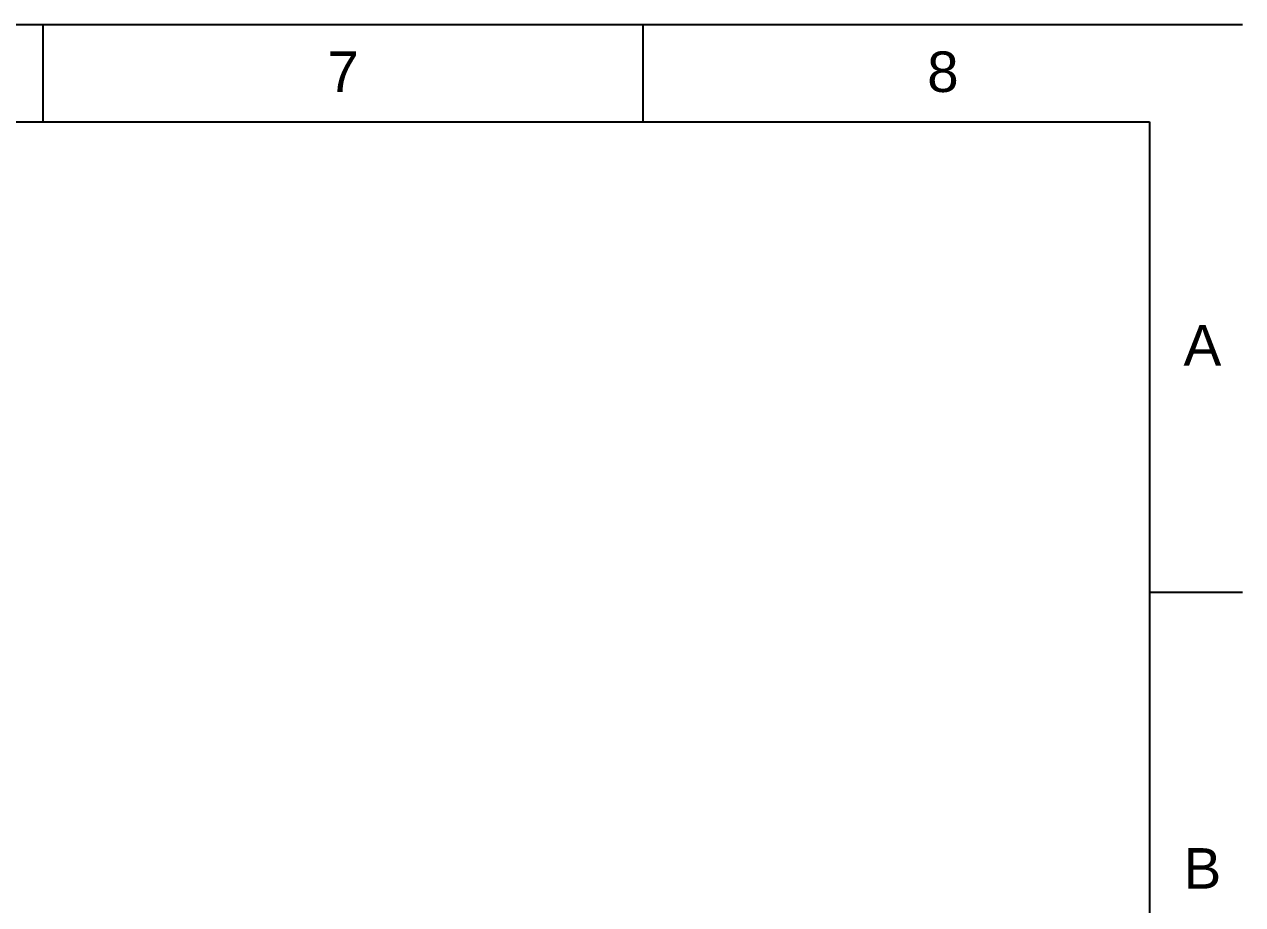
# Model space of a CAD drawing. Header units: millimetres. Extents: x 3299 to 14264, y 1863 to 5555.
# Drawn here: x 4790 to 5295, y 2910 to 3275 of the extents above; entities that cross this region are included whole.
import ezdxf

# ---------------------------------------------------------------- set-up
doc = ezdxf.new("R2010")
doc.units = ezdxf.units.MM
doc.layers.add('图框', color=7, linetype='Continuous')
doc.layers.add('细实线', color=7, linetype='Continuous', lineweight=18)
doc.styles.get("Standard").update_dxf_attribs({"font": 'arial.ttf'})

# ---------------------------------------------------------------- blocks, each defined once
blk = doc.blocks.new('产品尺寸图图框')
at = {"layer": '图框'}
for p, q in [((314.593, 605.09), (611.593, 605.09)), ((537.593, 605.09), (537.593, 599.09)), ((574.593, 605.09), (574.593, 599.09)), ((323.343, 599.09), (605.843, 599.09)), ((605.843, 599.09), (605.843, 401.09)), ((605.843, 570.09), (611.593, 570.09))]:
    blk.add_line(p, q, dxfattribs=at)
at = {"layer": '图框', "char_height": 2.5, "attachment_point": 1}
for s, insert in [('7', (555.136, 603.421)), ('8', (592.136, 603.421)), ('A', (607.948, 586.553)), ('B', (607.948, 554.3))]:
    blk.add_mtext_dynamic_manual_height_columns(s, width=1.58949, gutter_width=1.25, heights=[0], dxfattribs=dict(at, insert=insert))

msp = doc.modelspace()

# ---------------------------------------------------------------- block references
at = {"layer": '细实线', "color": 3, "lineweight": 5, "xscale": 6.72, "yscale": 6.72, "zscale": 6.72}
msp.add_blockref('产品尺寸图图框', (1185.32772, -791.52092), dxfattribs=at)

doc.saveas('drawing.dxf')
